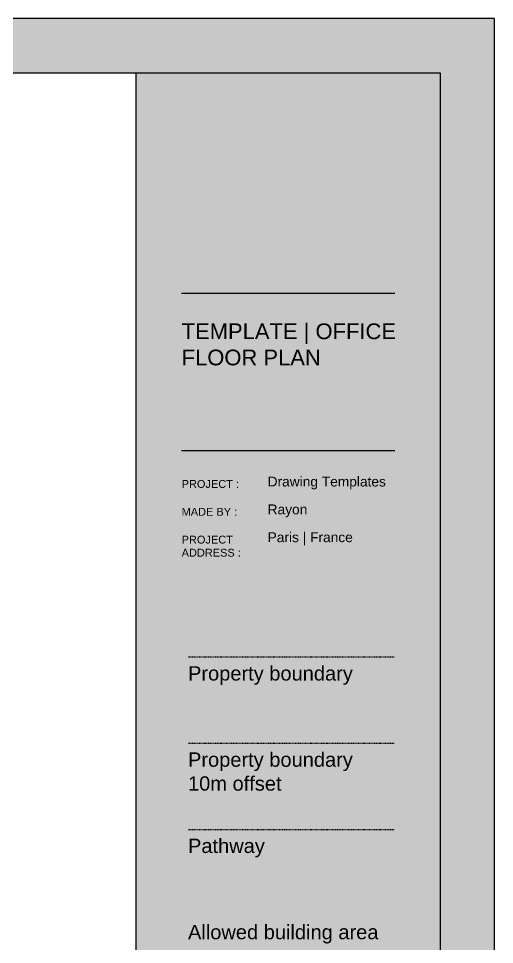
# Model space of a CAD drawing. Header units: metres. Extents: x 183920 to 188551, y 20757 to 23715.
# Drawn here: x 185016 to 185093.2, y 20922 to 21072.4 of the extents above; entities that cross this region are included whole.
import ezdxf

# ---------------------------------------------------------------- set-up
doc = ezdxf.new("R2010")
doc.units = ezdxf.units.M
for name, pattern in [('Light Grey Page Line', [0]), ('Page Lines', [0]), ('Path', [0.00111125, 0.0003175, -0.00015875, 0.0003175, -0.00015875, 0, -0.00015875]), ('Property boundary', [0.00111125, 0.0003175, -0.00015875, 0.0003175, -0.00015875, 0, -0.00015875]), ('Style', [0.00111125, 0.0003175, -0.00015875, 0.0003175, -0.00015875, 0, -0.00015875])]:
    doc.linetypes.add(name, pattern=pattern)
doc.layers.add('Imported blocks_1', color=7, linetype='Continuous', true_color=0xc57dd9)
doc.layers.add('Title blocks & Legend', color=7, linetype='Continuous', true_color=0xf890f8)
doc.styles.add('Logo Text A3', font='', dxfattribs={"height": 0.0024})
doc.styles.add('Style_5', font='', dxfattribs={"height": 4.2})
doc.styles.add('Text M A3', font='', dxfattribs={"height": 0.0015})
doc.styles.add('Text S A3', font='', dxfattribs={"height": 0.0012})
doc.styles.get('Logo Text A3').set_extended_font_data('arial')
doc.styles.get('Style_5').set_extended_font_data('arial')
doc.styles.get('Text M A3').set_extended_font_data('arial')
doc.styles.get('Text S A3').set_extended_font_data('arial')

# ---------------------------------------------------------------- blocks, each defined once
blk = doc.blocks.new('ScaledText_7')
at = {"layer": 'Imported blocks_1', "insert": (-162.8804306422971, 30.85387132344426), "char_height": 0.0012, "width": 0.009646153846153846, "attachment_point": 1, "style": 'Text S A3'}
blk.add_mtext('PROJECT :', dxfattribs=at)
blk = doc.blocks.new('ScaledText_11')
at = {"layer": 'Imported blocks_1', "insert": (-162.8804306422971, 30.86166419504942), "char_height": 0.0012, "width": 0.009259615384615385, "attachment_point": 1, "style": 'Text S A3'}
blk.add_mtext('MADE BY :', dxfattribs=at)
blk = doc.blocks.new('ScaledText_19')
at = {"layer": 'Title blocks & Legend', "insert": (185691.7441220085, 20079.06975461499), "char_height": 4.2, "width": 57.15096153846154, "attachment_point": 1, "style": 'Style_5'}
blk.add_mtext('Property boundary', dxfattribs=at)
blk = doc.blocks.new('ScaledText_28')
at = {"layer": 'Imported blocks_1', "insert": (-163.009084716711, 30.85567535590889), "char_height": 0.0015, "width": 0.006850961538461538, "attachment_point": 1, "style": 'Text M A3'}
blk.add_mtext('Rayon', dxfattribs=at)
blk = doc.blocks.new('ScaledText_48')
at = {"layer": 'Imported blocks_1', "insert": (-163.009084716711, 30.84788248430374), "char_height": 0.0015, "width": 0.0243188894388678, "attachment_point": 1, "style": 'Text M A3'}
blk.add_mtext('Drawing Templates', dxfattribs=at)
blk = doc.blocks.new('ScaledText_56')
at = {"layer": 'Title blocks & Legend', "insert": (185691.7441220085, 20079.06975461499), "char_height": 4.2, "width": 26.53942307692308, "attachment_point": 1, "style": 'Style_5'}
blk.add_mtext('Pathway', dxfattribs=at)
blk = doc.blocks.new('ScaledText_60')
at = {"layer": 'Title blocks & Legend', "insert": (185691.7441220085, 20079.06975461499), "char_height": 4.2, "width": 89.99999976384957, "attachment_point": 1, "style": 'Style_5'}
blk.add_mtext('Allowed building area', dxfattribs=at)
blk = doc.blocks.new('A3  Title block minimal vertical')
at = {"layer": 'Imported blocks_1', "transparency": 33554483}
blk.add_hatch(color=256, dxfattribs=at).paths.add_polyline_path([(-0.2099314073314251, -0.1483019521171113), (-0.2005320687812578, -0.1390564406268284), (-0.2005320687812578, 0.1399498981545296), (0.1550605809780995, 0.1399498981545296), (0.1550605809780995, -0.1390564406268284), (-0.2005320687812578, -0.1390564406268284), (-0.2099314073314251, -0.1483019521171113), (0.2099314073314676, -0.1483019521171113), (0.2099314073314676, 0.1483019521171195), (-0.2099314073314251, 0.1483019521171195), (-0.2099314073314251, -0.1483019521171113)], flags=0)
h = blk.add_hatch(color=256, dxfattribs=at)
edge = h.paths.add_edge_path(flags=0)
edge.add_line((0.1729157325874844, 0.1177487475928521), (0.1729157325874844, 0.1287278270255517))
edge.add_line((0.1729157325874844, 0.1287278270255517), (0.1807462492033576, 0.1287278270255517))
edge.add_arc((0.1805990281644988, 0.1254610725425581), 0.003270070165369793, -84.54646110202827, 87.41962837314571, ccw=False)
edge.add_line((0.1809098109081278, 0.1222058040478401), (0.1838130311677988, 0.1222058040478401))
edge.add_line((0.1838130311677988, 0.1222058040478401), (0.1838130311677994, 0.117748747597934))
edge.add_line((0.1838130311677994, 0.117748747597934), (0.1816867290057862, 0.117748747597934))
edge.add_line((0.1816867290057862, 0.117748747597934), (0.1750829251756895, 0.1221240231954549))
edge.add_line((0.1750829251756895, 0.1221240231954549), (0.1750829251757067, 0.117748747597934))
edge.add_line((0.1750829251757067, 0.117748747597934), (0.1729157325874844, 0.1177487475928521))
edge.add_line((0.1729157325874844, 0.1177487475928521), (0.1729157325874844, 0.1177487475928521))
at = {"layer": 'Imported blocks_1', "linetype": 'Page Lines'}
blk.add_lwpolyline([(-0.2099314073314248, -0.1483019521171226), (0.2099314073314677, -0.1483019521171226), (0.2099314073314677, 0.1483019521171085), (-0.2099314073314248, 0.1483019521171085), (-0.2099314073314248, -0.1483019521171226)], close=True, dxfattribs=at)
at = {"layer": 'Imported blocks_1', "linetype": 'Light Grey Page Line'}
blk.add_lwpolyline([(-0.2005320687812571, -0.1390564406268426), (0.2016915466515925, -0.1390564406268426), (0.2016915466515925, 0.1399498981545153), (-0.2005320687812571, 0.1399498981545153), (-0.2005320687812571, -0.1390564406268426)], close=True, dxfattribs=at)
at = {"layer": 'Imported blocks_1', "linetype": 'Page Lines'}
for points in [[(0.1550605809780948, 0.1399498873225211), (0.1550605809780948, -0.1390564115214913)], [(0.1620890018502521, 0.1063220825233825), (0.1946958290670561, 0.1063220825233826)], [(0.1620890018502521, 0.08229276619199163), (0.1946958290670561, 0.08229276619199169)]]:
    blk.add_lwpolyline(points, dxfattribs=at)
blk = doc.blocks.new('ScaledText_78')
at = {"layer": 'Imported blocks_1', "insert": (-163.0090847169364, 30.86346822730583), "char_height": 0.0015, "width": 0.01540384615384615, "attachment_point": 1, "style": 'Text M A3'}
blk.add_mtext('Paris | France ', dxfattribs=at)
blk = doc.blocks.new('ScaledText_87')
at = {"layer": 'Imported blocks_1', "insert": (-163.7125384643408, 30.84210519768878), "char_height": 0.0024, "width": 0.04075906085664888, "attachment_point": 1, "style": 'Logo Text A3'}
blk.add_mtext('TEMPLATE | OFFICE FLOOR PLAN', dxfattribs=at)
blk = doc.blocks.new('ScaledText_92')
at = {"layer": 'Imported blocks_1', "insert": (-162.880430642298, 30.86945706665457), "char_height": 0.0012, "width": 0.01531380675831378, "attachment_point": 1, "style": 'Text S A3'}
blk.add_mtext('PROJECT ADDRESS :', dxfattribs=at)
blk = doc.blocks.new('ScaledText_129')
at = {"layer": 'Title blocks & Legend', "insert": (185691.7441220085, 20079.06975461499), "char_height": 4.2, "width": 57.15096153846154, "attachment_point": 1, "style": 'Style_5'}
blk.add_mtext('Property boundary\\P10m offset', dxfattribs=at)

msp = doc.modelspace()

# ---------------------------------------------------------------- hatches: boundary and pattern name
at = {"layer": 'Title blocks & Legend', "transparency": 33554483}
msp.add_hatch(color=256, dxfattribs=at).paths.add_polyline_path([(185043.5032093317, 20925.16168444952), (185076.9437272279, 20925.16168444952), (185076.9437272279, 20931.20899979116), (185043.5032093317, 20931.20899979116), (185043.5032093317, 20925.16168444952)], flags=0)

# ---------------------------------------------------------------- linework, layer by layer
at = {"layer": 'Title blocks & Legend', "linetype": 'Property boundary'}
msp.add_lwpolyline([(185043.508659855, 20968.6839998784), (185076.9437270466, 20968.684)], dxfattribs=at)
at = {"layer": 'Title blocks & Legend', "linetype": 'Style'}
msp.add_lwpolyline([(185043.5086598763, 20954.67805707111), (185076.9437270679, 20954.67805719271)], dxfattribs=at)
at = {"layer": 'Title blocks & Legend', "linetype": 'Path'}
msp.add_lwpolyline([(185043.5086598762, 20940.67211426382), (185076.9437270678, 20940.67211438542)], dxfattribs=at)

# ---------------------------------------------------------------- block references
at = {"layer": 'Imported blocks_1', "yscale": 1062.975773071686}
for name, p, xscale in [('ScaledText_87', (358726.3274529731, -11761.56609141317), 1060.907477066799), ('ScaledText_7', (357843.5379701126, -11799.50194042478), 1060.907477067516), ('ScaledText_48', (357993.9813133023, -11792.59069688173), 1060.907477068856), ('ScaledText_11', (357843.5379701126, -11812.30751097785), 1060.907477067516), ('ScaledText_28', (357993.9813130839, -11805.3962674348), 1060.907477067516), ('ScaledText_92', (357843.5379700672, -11825.11308153091), 1060.907477067232), ('ScaledText_78', (357993.9813134536, -11818.20183764571), 1060.907477067516)]:
    msp.add_blockref(name, p, dxfattribs=dict(at, xscale=xscale))
at = {"layer": 'Title blocks & Legend'}
for name, p, xscale, yscale in [('A3  Title block minimal vertical', (184870.5097997092, 20914.71938219974), 1060.907477067516, 1062.975773071686), ('ScaledText_19', (82151.56147813221, 9841.352055488975), 0.5541007879359146, 0.5541007879359146), ('ScaledText_129', (82151.56147813221, 9827.345846633398), 0.5541007879359146, 0.5541007879359146), ('ScaledText_56', (82151.56147813221, 9813.33963777782), 0.5541007879359146, 0.5541007879359146), ('ScaledText_60', (82151.56147812627, 9799.333428922251), 0.5541007879359464, 0.5541007879359146)]:
    msp.add_blockref(name, p, dxfattribs=dict(at, xscale=xscale, yscale=yscale))

doc.saveas('drawing.dxf')
